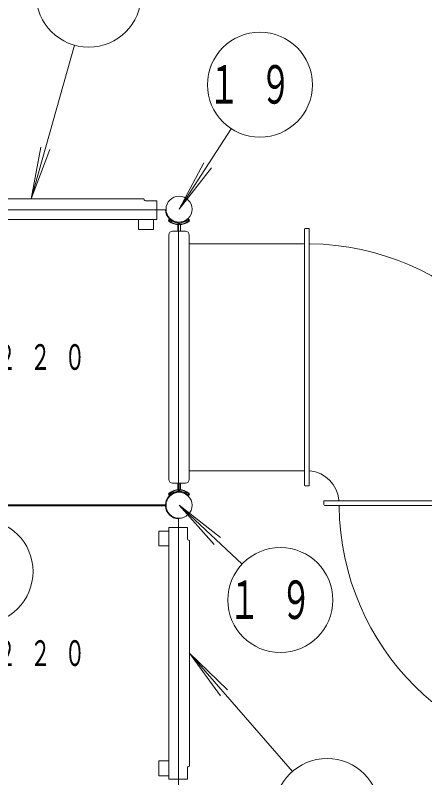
# Model space of a CAD drawing. Units: millimetres on the paper, scale 1:60. Extents: x -385 to 0, y -594 to 267.
# Drawn here: x -261.47 to -238.06, y 132.68 to 176.24 of the extents above; entities that cross this region are included whole.
import ezdxf

# ---------------------------------------------------------------- set-up
doc = ezdxf.new("R2010")
doc.units = ezdxf.units.MM
doc.layers.add('LY_1', color=7, linetype='Continuous', lineweight=13)
doc.styles.add('ＭＳ ゴシック', font='')
doc.styles.get('ＭＳ ゴシック').set_extended_font_data('MS Gothic')

msp = doc.modelspace()

# ---------------------------------------------------------------- linework, layer by layer
at = {"layer": 'LY_1'}
for p, q in [((-258.085, 174.534), (-260.563, 165.764)), ((-249.116, 169.76), (-252.105, 165.163)), ((-260.563, 165.764), (-260.002, 168.711)), ((-260.563, 165.764), (-259.499, 168.569)), ((-252.105, 165.163), (-250.695, 167.811)), ((-252.105, 165.163), (-250.257, 167.526)), ((-252.879, 165.13), (-268.247, 165.13)), ((-252.685, 164.563), (-252.626, 164.634)), ((-252.668, 164.484), (-252.61, 164.554)), ((-252.18, 163.905), (-252.18, 164.269)), ((-252.138, 149.02), (-252.138, 164.389)), ((-252.03, 163.905), (-252.03, 164.269)), ((-251.541, 164.484), (-251.599, 164.554)), ((-251.524, 164.563), (-251.583, 164.634)), ((-252.471, 163.905), (-251.738, 163.905)), ((-244.938, 149.405), (-244.938, 164.005)), ((-244.671, 164.055), (-244.888, 164.055)), ((-244.671, 149.355), (-244.671, 164.055)), ((-252.688, 149.721), (-252.688, 163.688)), ((-251.521, 163.688), (-251.521, 149.721)), ((-251.521, 163.188), (-244.988, 163.188)), ((-251.521, 150.221), (-244.988, 150.221)), ((-252.471, 149.505), (-251.738, 149.505)), ((-252.18, 149.505), (-252.18, 149.14)), ((-252.105, 149.505), (-252.105, 149.14)), ((-252.03, 149.505), (-252.03, 149.14)), ((-244.671, 149.355), (-244.888, 149.355)), ((-252.685, 148.846), (-252.626, 148.775)), ((-252.668, 148.925), (-252.61, 148.855)), ((-251.541, 148.925), (-251.599, 148.855)), ((-251.524, 148.846), (-251.583, 148.775)), ((-268.247, 148.28), (-252.879, 148.28)), ((-252.879, 148.213), (-268.247, 148.213)), ((-252.105, 148.246), (-249.743, 146.396)), ((-252.105, 148.246), (-250.1, 146.014)), ((-248.504, 144.88), (-252.105, 148.246)), ((-243.822, 148.503), (-243.822, 148.286)), ((-243.822, 148.503), (-229.122, 148.503)), ((-243.772, 148.236), (-229.172, 148.236)), ((-252.138, 132.104), (-252.138, 147.472)), ((-251.503, 139.788), (-249.342, 137.707)), ((-251.503, 139.788), (-249.736, 137.364)), ((-245.616, 133.039), (-251.503, 139.788))]:
    msp.add_line(p, q, dxfattribs=at)
for points in [[(-253.369, 165.638), (-253.993, 165.638), (-254.023, 165.643), (-254.052, 165.652), (-254.075, 165.671), (-254.094, 165.694), (-254.105, 165.722), (-254.108, 165.753), (-254.108, 165.764), (-267.018, 165.764), (-267.018, 165.753), (-267.023, 165.722), (-267.035, 165.694), (-267.051, 165.671), (-267.077, 165.652), (-267.102, 165.643), (-267.133, 165.638), (-267.76, 165.638), (-267.76, 164.581), (-253.792, 164.581), (-253.369, 164.581)], [(-251.63, 132.593), (-251.63, 133.218), (-251.625, 133.248), (-251.616, 133.276), (-251.597, 133.3), (-251.573, 133.318), (-251.545, 133.33), (-251.515, 133.332), (-251.503, 133.332), (-251.503, 146.243), (-251.515, 146.243), (-251.545, 146.248), (-251.573, 146.259), (-251.597, 146.276), (-251.616, 146.301), (-251.625, 146.327), (-251.63, 146.358), (-251.63, 146.984), (-252.687, 146.984), (-252.687, 133.017), (-252.687, 132.593)]]:
    msp.add_lwpolyline(points, close=True, dxfattribs=at)
for points in [[(-253.57, 164.581), (-253.57, 164.004), (-254.417, 164.004), (-254.417, 164.581)], [(-252.687, 145.927), (-253.263, 145.927), (-253.263, 146.774), (-252.687, 146.774)], [(-252.687, 132.795), (-253.263, 132.795), (-253.263, 133.641), (-252.687, 133.641)]]:
    msp.add_lwpolyline(points, dxfattribs=at)
for centre, radius in [((-257.269, 177.421), 3), ((-247.481, 172.275), 3), ((-252.105, 165.163), 0.743), ((-252.105, 165.163), 0.743), ((-252.105, 165.163), 0.743), ((-252.105, 148.246), 0.743), ((-252.105, 148.246), 0.743), ((-252.105, 148.246), 0.743), ((-252.105, 148.246), 0.743), ((-263.451, 144.458), 3), ((-246.313, 142.831), 3), ((-243.644, 130.778), 3)]:
    msp.add_circle(centre, radius, dxfattribs=at)
for centre, radius, start, end in [((-252.105, 165.163), 0.775, 182.4651, 267.5349), ((-252.64, 164.526), 0.0583, 140.291, 229.9469), ((-252.105, 165.163), 0.891, 229.9469, 310.0532), ((-252.105, 165.163), 0.867, 230.291, 263.0865), ((-252.621, 164.629), 0.0072, 26.6184, 140.291), ((-252.54, 164.67), 0.0833, 206.6184, 228.5627), ((-252.105, 165.163), 0.792, 230.291, 263.0865), ((-252.105, 165.163), 0.791, 230.291, 309.709), ((-252.105, 165.163), 0.741, 228.5627, 311.4373), ((-252.213, 164.269), 0.0333, 0, 83.0865), ((-252.213, 164.269), 0.108, 0, 83.0865), ((-251.996, 164.269), 0.108, 96.9135, 180), ((-251.996, 164.269), 0.0333, 96.9135, 180), ((-252.105, 165.163), 0.792, 276.9135, 309.709), ((-252.105, 165.163), 0.867, 276.9135, 309.709), ((-251.67, 164.67), 0.0833, 311.4373, 333.3816), ((-251.589, 164.629), 0.0072, 39.709, 153.3816), ((-251.569, 164.526), 0.0583, 310.0532, 39.709), ((-252.471, 163.688), 0.217, 90, 180), ((-251.738, 163.688), 0.217, 0, 90), ((-244.888, 164.005), 0.05, 90, 180), ((-244.988, 163.238), 0.05, 270, 0), ((-244.621, 163.237), 0.05, 180, 269.2934), ((-244.805, 148.371), 14.817, 0.7066, 89.2934), ((-244.988, 150.171), 0.05, 0, 90), ((-244.616, 150.162), 0.05, 90, 180), ((-244.805, 148.371), 1.85, 5.8458, 84.1542), ((-252.471, 149.721), 0.217, 180, 270), ((-251.738, 149.721), 0.217, 270, 0), ((-252.105, 148.246), 0.775, 92.4651, 177.5349), ((-252.105, 148.246), 0.891, 49.9468, 130.0531), ((-252.105, 148.246), 0.867, 96.9135, 129.709), ((-252.105, 148.246), 0.792, 96.9135, 129.709), ((-252.105, 148.246), 0.791, 50.291, 129.709), ((-252.213, 149.14), 0.0333, 276.9135, 0), ((-252.213, 149.14), 0.108, 276.9135, 0), ((-251.996, 149.14), 0.108, 180, 263.0865), ((-251.996, 149.14), 0.0333, 180, 263.0865), ((-252.105, 148.246), 0.792, 50.291, 83.0865), ((-252.105, 148.246), 0.867, 50.291, 83.0865), ((-244.888, 149.405), 0.05, 180, 270), ((-252.64, 148.883), 0.0583, 130.0531, 219.709), ((-252.621, 148.78), 0.0072, 219.709, 333.3816), ((-252.54, 148.739), 0.0833, 131.4373, 153.3816), ((-252.105, 148.246), 0.741, 48.5627, 131.4373), ((-251.67, 148.739), 0.0833, 26.6184, 48.5627), ((-251.589, 148.78), 0.0072, 206.6184, 320.291), ((-251.569, 148.883), 0.0583, 320.291, 49.9468), ((-252.105, 148.246), 0.775, 182.4651, 267.5349), ((-243.772, 148.286), 0.05, 180, 270), ((-243.014, 148.553), 0.05, 270, 5.8458), ((-243.005, 148.186), 0.05, 0, 90), ((-228.139, 148.371), 14.817, 180.7066, 269.2934)]:
    msp.add_arc(centre, radius, start, end, dxfattribs=at)

# ---------------------------------------------------------------- texts
at = {"layer": 'LY_1', "style": 'ＭＳ ゴシック'}
for s, insert, char_height, attachment_point in [('\\T1.64;\\W0.6;１９', (-247.481, 172.275), 2.199, 5), ('\\T1.64;\\W0.6;１２２０', (-264.563, 156.705), 1.466, 4), ('\\T1.64;\\W0.6;１９', (-246.313, 142.831), 2.199, 5), ('\\T1.64;\\W0.6;１２２０', (-264.563, 139.788), 1.466, 4)]:
    msp.add_mtext(s, dxfattribs=dict(at, insert=insert, char_height=char_height, attachment_point=attachment_point))

doc.saveas('drawing.dxf')
